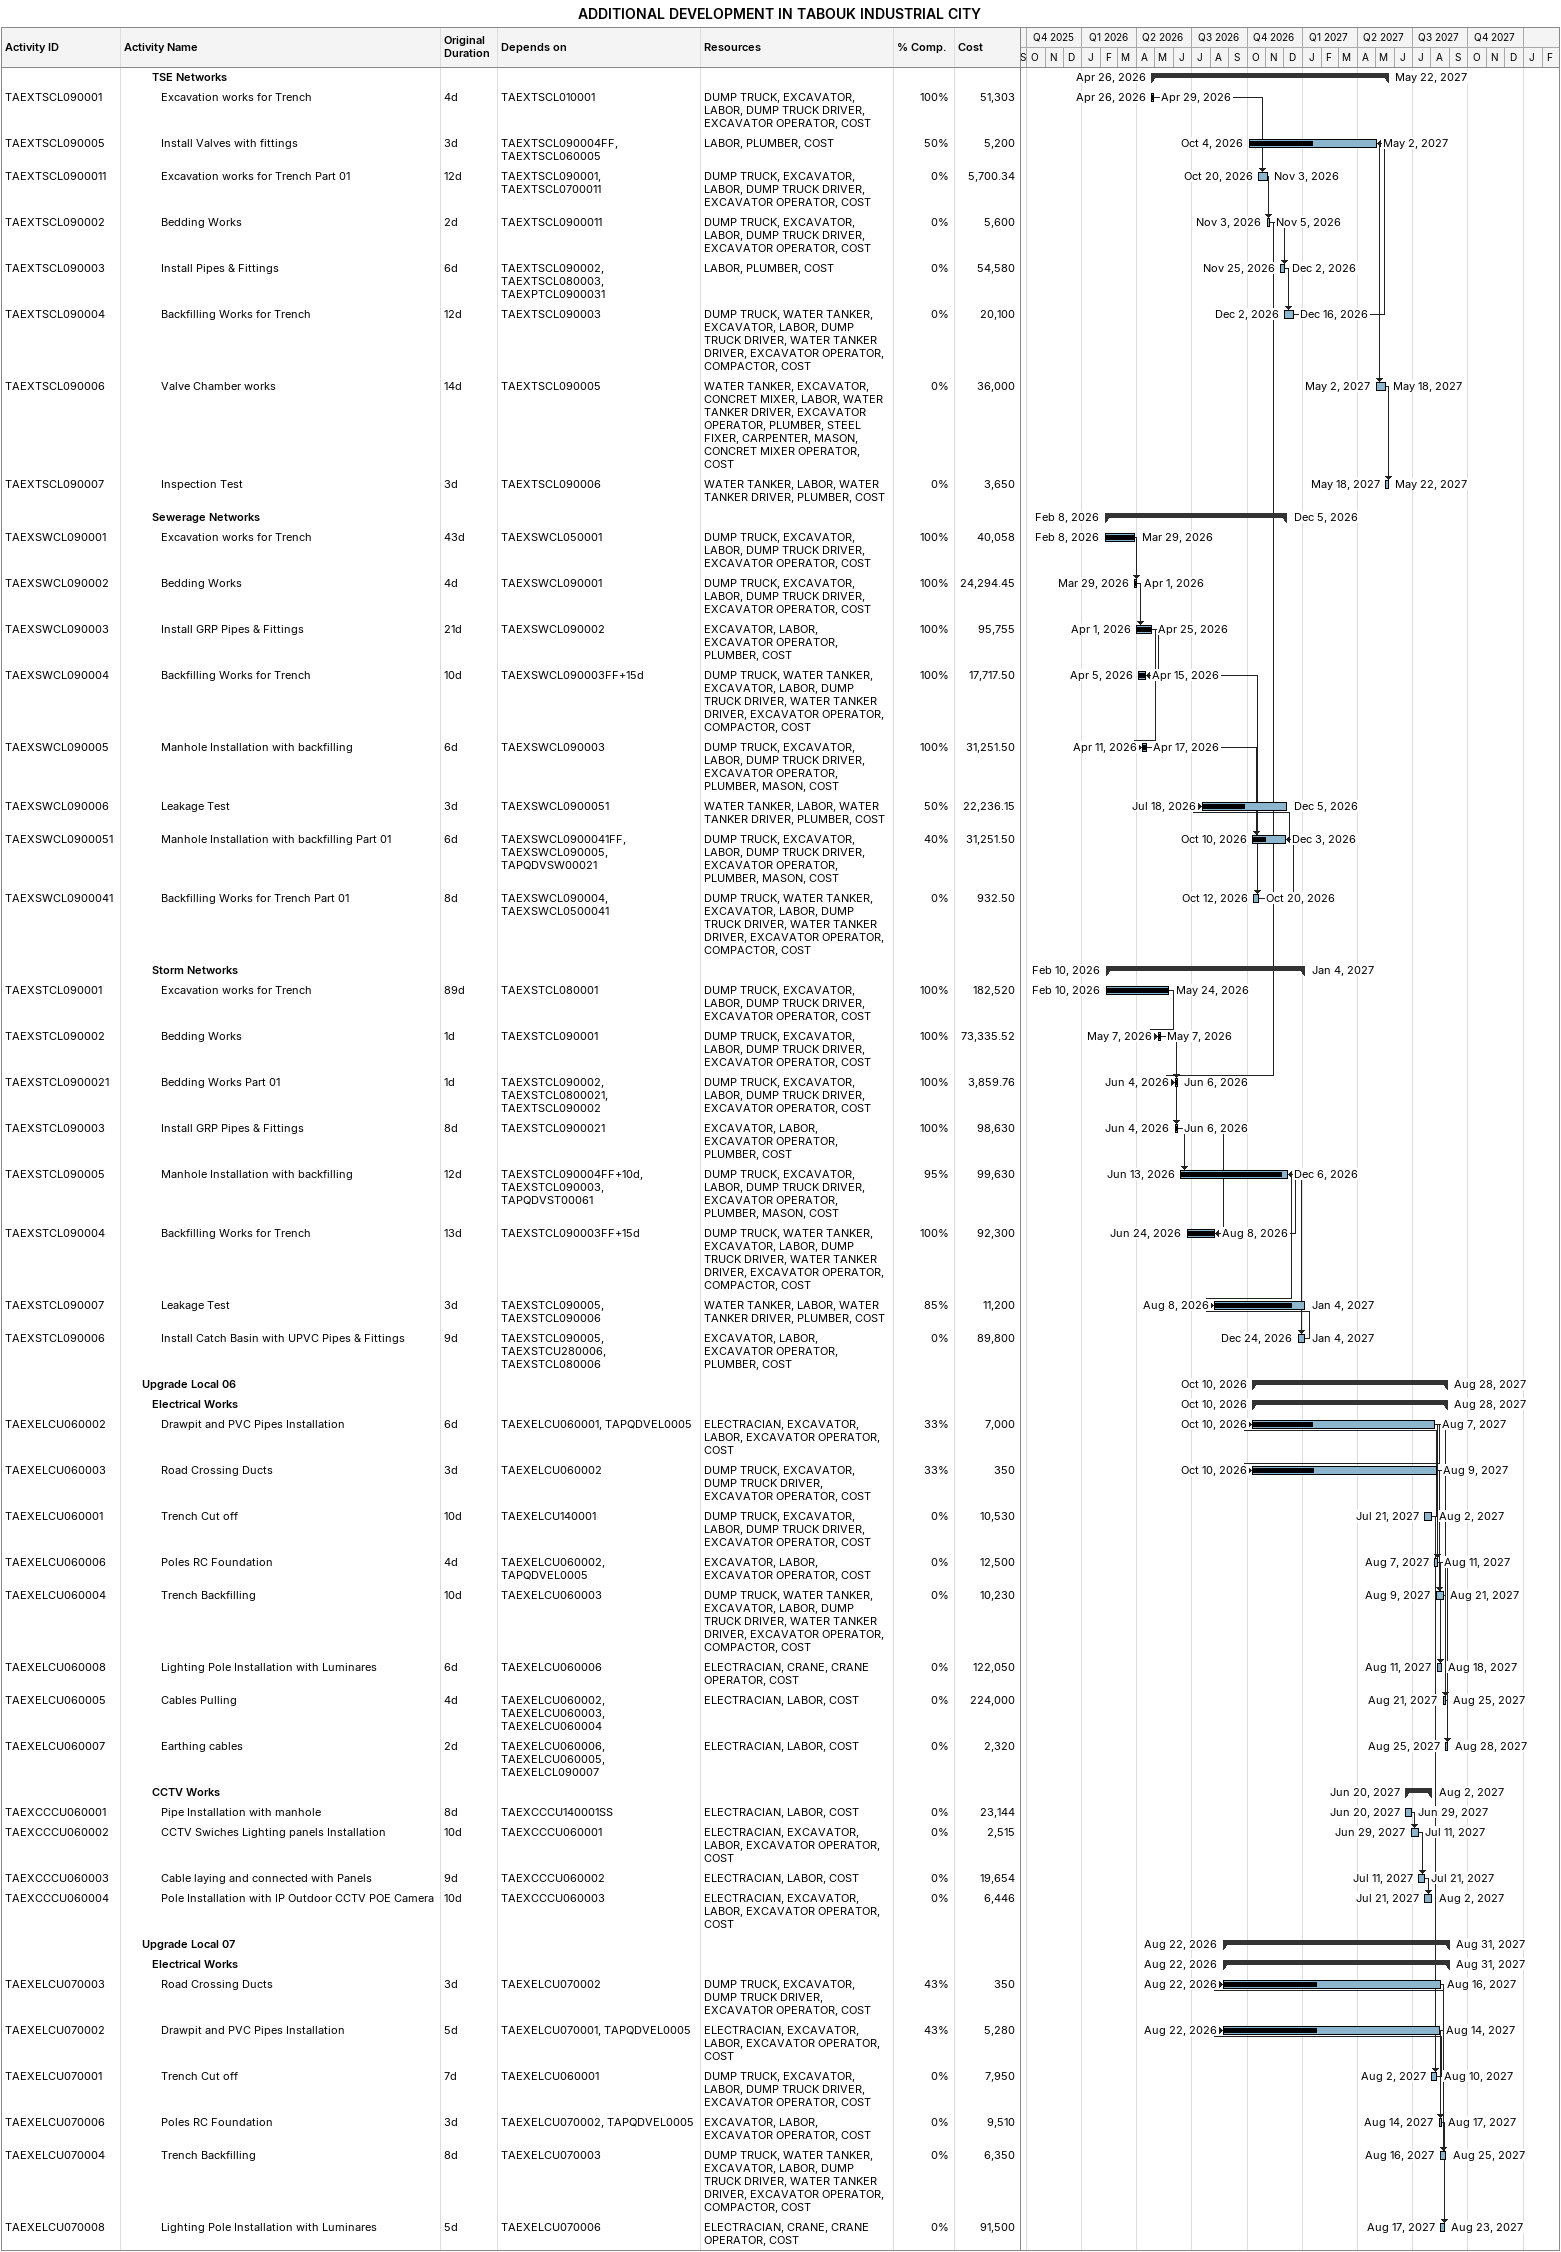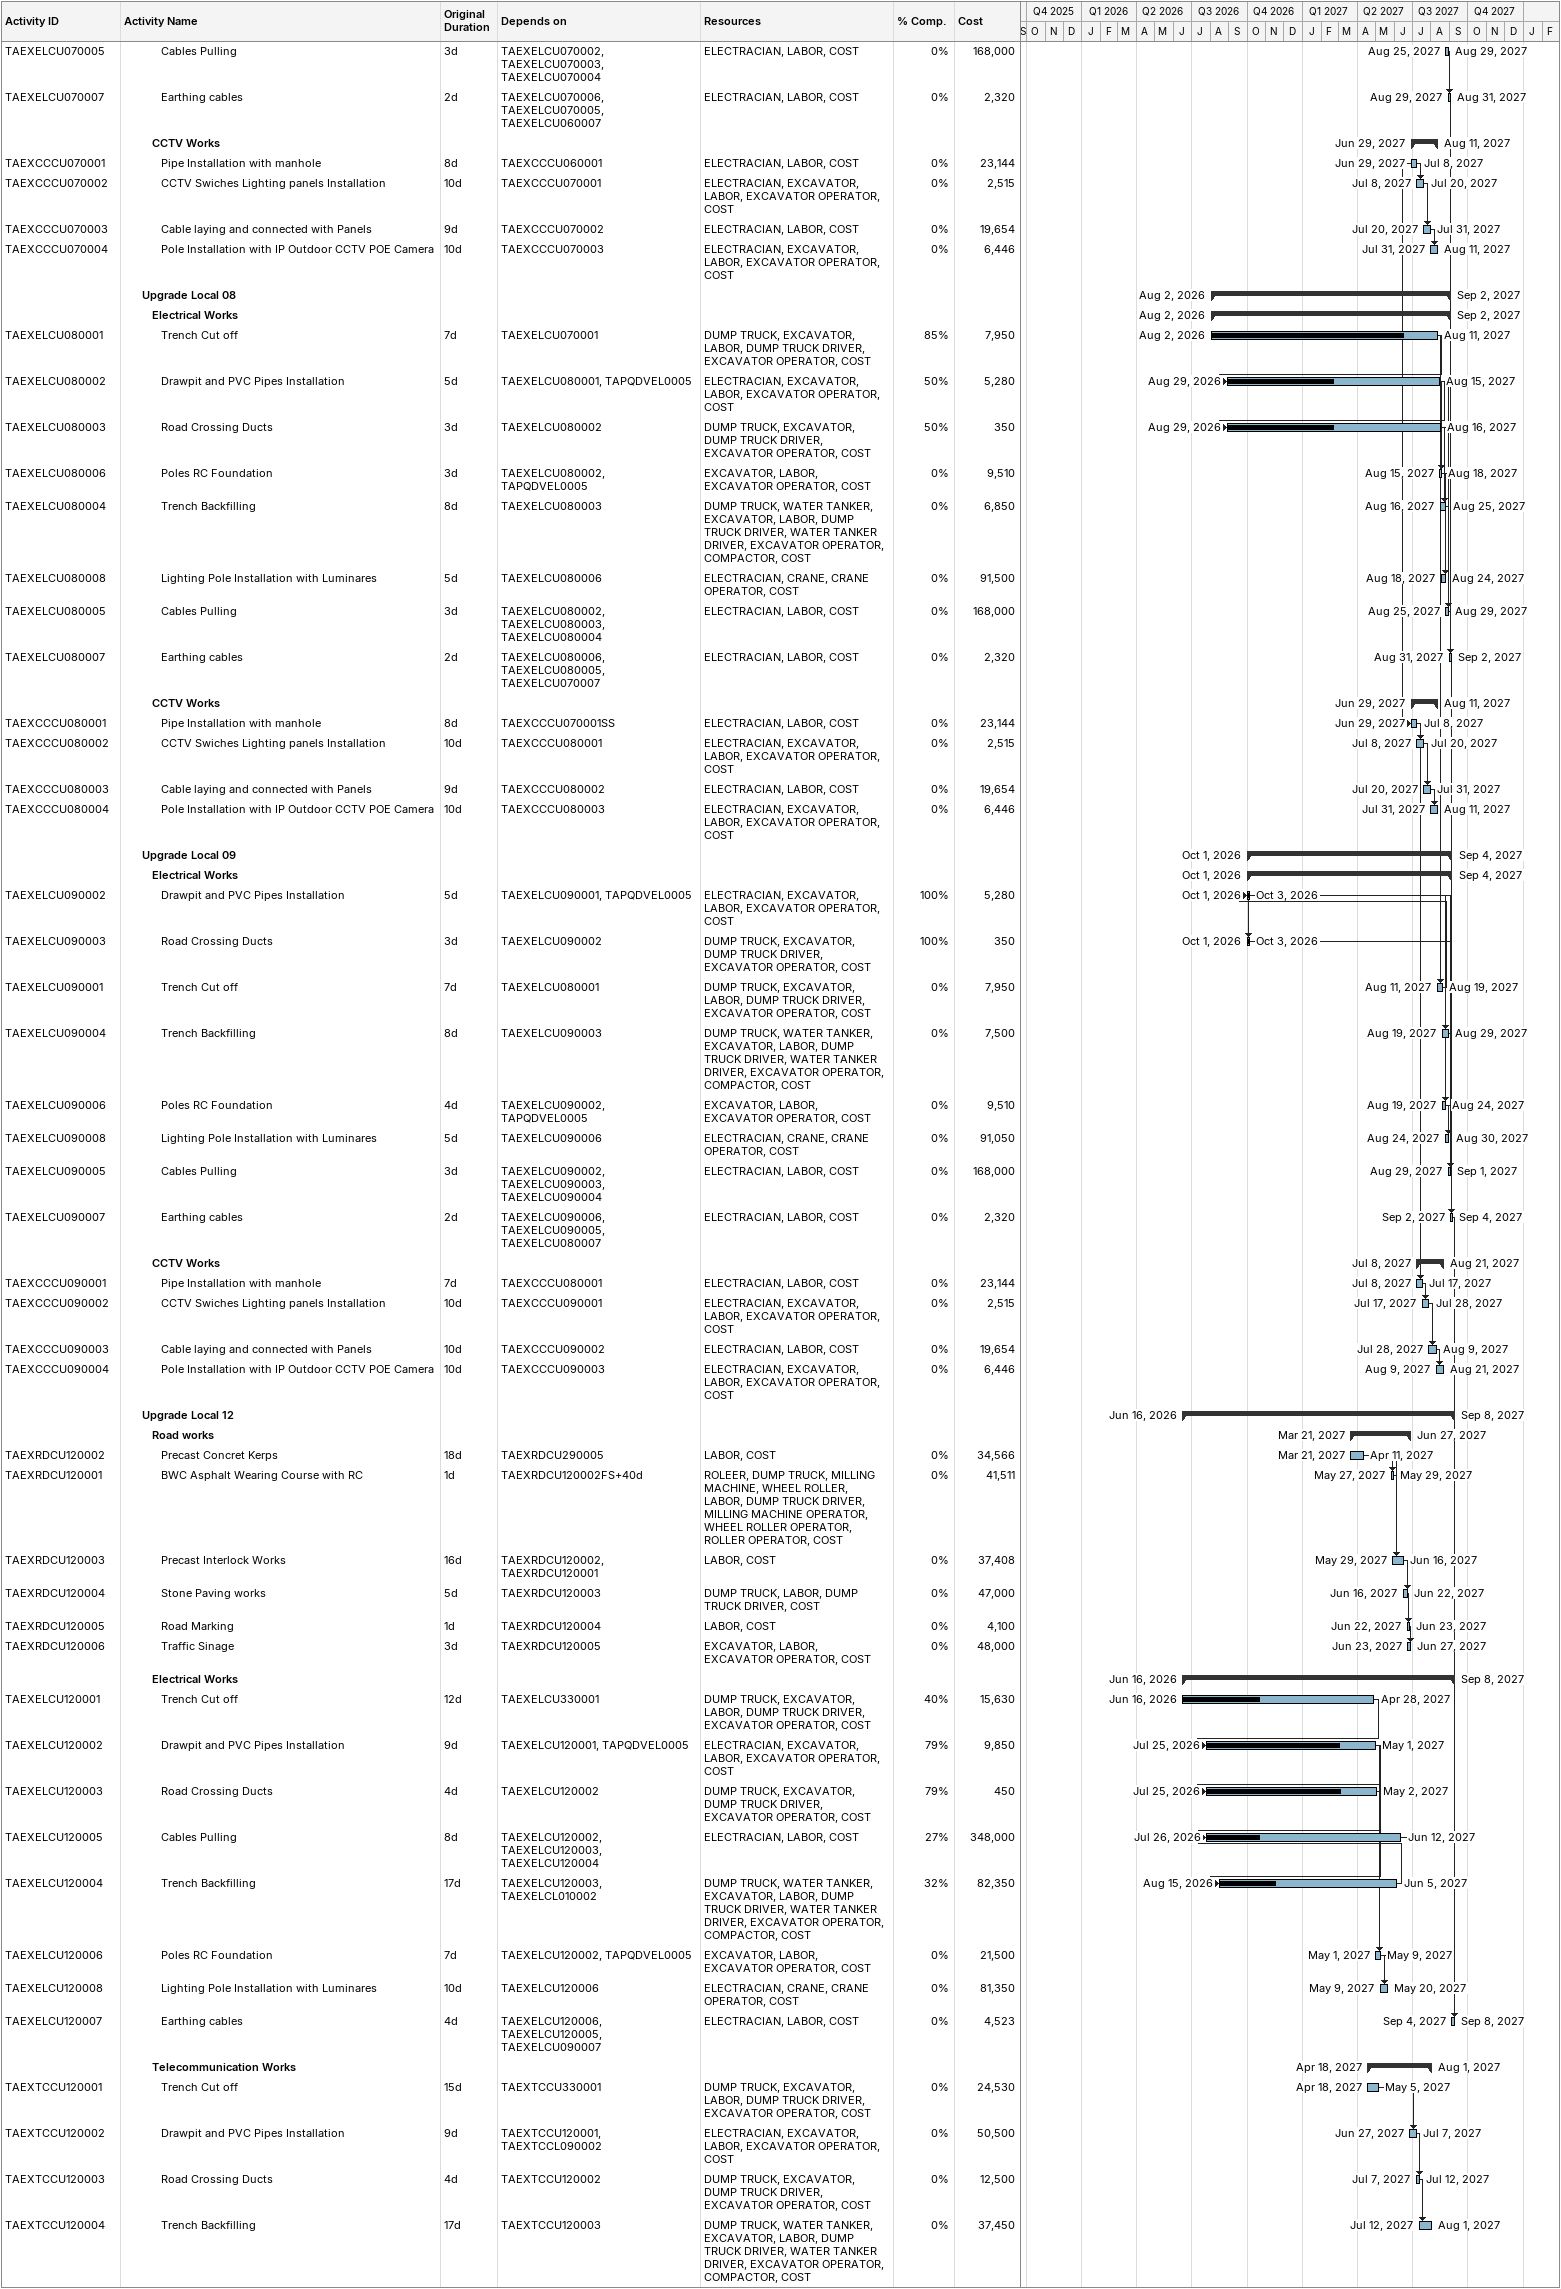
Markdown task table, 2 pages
ADDITIONAL DEVELOPMENT IN TABOUK INDUSTRIAL CITY

| ID | Level | Task | Original duration | Start | Finish | Predecessors | Resources | % complete | Cost |
|---|---|---|---|---|---|---|---|---|---|
|  | 4 | **TSE Networks** |  | 2026-04-26 | 2027-05-22 |  |  |  |  |
| TAEXTSCL090001 | 5 | Excavation works for Trench | 4d | 2026-04-26 | 2026-04-29 | TAEXTSCL010001 | DUMP TRUCK, EXCAVATOR, LABOR, DUMP TRUCK DRIVER, EXCAVATOR OPERATOR, COST | 100 | 51303 |
| TAEXTSCL090005 | 5 | Install Valves with fittings | 3d | 2026-10-04 | 2027-05-02 | TAEXTSCL090004FF, TAEXTSCL060005 | LABOR, PLUMBER, COST | 50 | 5200 |
| TAEXTSCL0900011 | 5 | Excavation works for Trench Part 01 | 12d | 2026-10-20 | 2026-11-03 | TAEXTSCL090001, TAEXTSCL0700011 | DUMP TRUCK, EXCAVATOR, LABOR, DUMP TRUCK DRIVER, EXCAVATOR OPERATOR, COST | 0 | 5700.34 |
| TAEXTSCL090002 | 5 | Bedding Works | 2d | 2026-11-03 | 2026-11-05 | TAEXTSCL0900011 | DUMP TRUCK, EXCAVATOR, LABOR, DUMP TRUCK DRIVER, EXCAVATOR OPERATOR, COST | 0 | 5600 |
| TAEXTSCL090003 | 5 | Install Pipes & Fittings | 6d | 2026-11-25 | 2026-12-02 | TAEXTSCL090002, TAEXTSCL080003, TAEXPTCL0900031 | LABOR, PLUMBER, COST | 0 | 54580 |
| TAEXTSCL090004 | 5 | Backfilling Works for Trench | 12d | 2026-12-02 | 2026-12-16 | TAEXTSCL090003 | DUMP TRUCK, WATER TANKER, EXCAVATOR, LABOR, DUMP TRUCK DRIVER, WATER TANKER DRIVER, EXCAVATOR OPERATOR, COMPACTOR, COST | 0 | 20100 |
| TAEXTSCL090006 | 5 | Valve Chamber works | 14d | 2027-05-02 | 2027-05-18 | TAEXTSCL090005 | WATER TANKER, EXCAVATOR, CONCRET MIXER, LABOR, WATER TANKER DRIVER, EXCAVATOR OPERATOR, PLUMBER, STEEL FIXER, CARPENTER, MASON, CONCRET MIXER OPERATOR, COST | 0 | 36000 |
| TAEXTSCL090007 | 5 | Inspection Test | 3d | 2027-05-18 | 2027-05-22 | TAEXTSCL090006 | WATER TANKER, LABOR, WATER TANKER DRIVER, PLUMBER, COST | 0 | 3650 |
|  | 4 | **Sewerage Networks** |  | 2026-02-08 | 2026-12-05 |  |  |  |  |
| TAEXSWCL090001 | 5 | Excavation works for Trench | 43d | 2026-02-08 | 2026-03-29 | TAEXSWCL050001 | DUMP TRUCK, EXCAVATOR, LABOR, DUMP TRUCK DRIVER, EXCAVATOR OPERATOR, COST | 100 | 40058 |
| TAEXSWCL090002 | 5 | Bedding Works | 4d | 2026-03-29 | 2026-04-01 | TAEXSWCL090001 | DUMP TRUCK, EXCAVATOR, LABOR, DUMP TRUCK DRIVER, EXCAVATOR OPERATOR, COST | 100 | 24294.45 |
| TAEXSWCL090003 | 5 | Install GRP Pipes & Fittings | 21d | 2026-04-01 | 2026-04-25 | TAEXSWCL090002 | EXCAVATOR, LABOR, EXCAVATOR OPERATOR, PLUMBER, COST | 100 | 95755 |
| TAEXSWCL090004 | 5 | Backfilling Works for Trench | 10d | 2026-04-05 | 2026-04-15 | TAEXSWCL090003FF+15d | DUMP TRUCK, WATER TANKER, EXCAVATOR, LABOR, DUMP TRUCK DRIVER, WATER TANKER DRIVER, EXCAVATOR OPERATOR, COMPACTOR, COST | 100 | 17717.50 |
| TAEXSWCL090005 | 5 | Manhole Installation with backfilling | 6d | 2026-04-11 | 2026-04-17 | TAEXSWCL090003 | DUMP TRUCK, EXCAVATOR, LABOR, DUMP TRUCK DRIVER, EXCAVATOR OPERATOR, PLUMBER, MASON, COST | 100 | 31251.50 |
| TAEXSWCL090006 | 5 | Leakage Test | 3d | 2026-07-18 | 2026-12-05 | TAEXSWCL0900051 | WATER TANKER, LABOR, WATER TANKER DRIVER, PLUMBER, COST | 50 | 22236.15 |
| TAEXSWCL0900051 | 5 | Manhole Installation with backfilling Part 01 | 6d | 2026-10-10 | 2026-12-03 | TAEXSWCL0900041FF, TAEXSWCL090005, TAPQDVSW00021 | DUMP TRUCK, EXCAVATOR, LABOR, DUMP TRUCK DRIVER, EXCAVATOR OPERATOR, PLUMBER, MASON, COST | 40 | 31251.50 |
| TAEXSWCL0900041 | 5 | Backfilling Works for Trench Part 01 | 8d | 2026-10-12 | 2026-10-20 | TAEXSWCL090004, TAEXSWCL0500041 | DUMP TRUCK, WATER TANKER, EXCAVATOR, LABOR, DUMP TRUCK DRIVER, WATER TANKER DRIVER, EXCAVATOR OPERATOR, COMPACTOR, COST | 0 | 932.50 |
|  | 4 | **Storm Networks** |  | 2026-02-10 | 2027-01-04 |  |  |  |  |
| TAEXSTCL090001 | 5 | Excavation works for Trench | 89d | 2026-02-10 | 2026-05-24 | TAEXSTCL080001 | DUMP TRUCK, EXCAVATOR, LABOR, DUMP TRUCK DRIVER, EXCAVATOR OPERATOR, COST | 100 | 182520 |
| TAEXSTCL090002 | 5 | Bedding Works | 1d | 2026-05-07 | 2026-05-07 | TAEXSTCL090001 | DUMP TRUCK, EXCAVATOR, LABOR, DUMP TRUCK DRIVER, EXCAVATOR OPERATOR, COST | 100 | 73335.52 |
| TAEXSTCL0900021 | 5 | Bedding Works Part 01 | 1d | 2026-06-04 | 2026-06-06 | TAEXSTCL090002, TAEXSTCL0800021, TAEXTSCL090002 | DUMP TRUCK, EXCAVATOR, LABOR, DUMP TRUCK DRIVER, EXCAVATOR OPERATOR, COST | 100 | 3859.76 |
| TAEXSTCL090003 | 5 | Install GRP Pipes & Fittings | 8d | 2026-06-04 | 2026-06-06 | TAEXSTCL0900021 | EXCAVATOR, LABOR, EXCAVATOR OPERATOR, PLUMBER, COST | 100 | 98630 |
| TAEXSTCL090005 | 5 | Manhole Installation with backfilling | 12d | 2026-06-13 | 2026-12-06 | TAEXSTCL090004FF+10d, TAEXSTCL090003, TAPQDVST00061 | DUMP TRUCK, EXCAVATOR, LABOR, DUMP TRUCK DRIVER, EXCAVATOR OPERATOR, PLUMBER, MASON, COST | 95 | 99630 |
| TAEXSTCL090004 | 5 | Backfilling Works for Trench | 13d | 2026-06-24 | 2026-08-08 | TAEXSTCL090003FF+15d | DUMP TRUCK, WATER TANKER, EXCAVATOR, LABOR, DUMP TRUCK DRIVER, WATER TANKER DRIVER, EXCAVATOR OPERATOR, COMPACTOR, COST | 100 | 92300 |
| TAEXSTCL090007 | 5 | Leakage Test | 3d | 2026-08-08 | 2027-01-04 | TAEXSTCL090005, TAEXSTCL090006 | WATER TANKER, LABOR, WATER TANKER DRIVER, PLUMBER, COST | 85 | 11200 |
| TAEXSTCL090006 | 5 | Install Catch Basin with UPVC Pipes & Fittings | 9d | 2026-12-24 | 2027-01-04 | TAEXSTCL090005, TAEXSTCU280006, TAEXSTCL080006 | EXCAVATOR, LABOR, EXCAVATOR OPERATOR, PLUMBER, COST | 0 | 89800 |
|  | 3 | **Upgrade Local 06** |  | 2026-10-10 | 2027-08-28 |  |  |  |  |
|  | 4 | **Electrical Works** |  | 2026-10-10 | 2027-08-28 |  |  |  |  |
| TAEXELCU060002 | 5 | Drawpit and PVC Pipes Installation | 6d | 2026-10-10 | 2027-08-07 | TAEXELCU060001, TAPQDVEL0005 | ELECTRACIAN, EXCAVATOR, LABOR, EXCAVATOR OPERATOR, COST | 33 | 7000 |
| TAEXELCU060003 | 5 | Road Crossing Ducts | 3d | 2026-10-10 | 2027-08-09 | TAEXELCU060002 | DUMP TRUCK, EXCAVATOR, DUMP TRUCK DRIVER, EXCAVATOR OPERATOR, COST | 33 | 350 |
| TAEXELCU060001 | 5 | Trench Cut off | 10d | 2027-07-21 | 2027-08-02 | TAEXELCU140001 | DUMP TRUCK, EXCAVATOR, LABOR, DUMP TRUCK DRIVER, EXCAVATOR OPERATOR, COST | 0 | 10530 |
| TAEXELCU060006 | 5 | Poles RC Foundation | 4d | 2027-08-07 | 2027-08-11 | TAEXELCU060002, TAPQDVEL0005 | EXCAVATOR, LABOR, EXCAVATOR OPERATOR, COST | 0 | 12500 |
| TAEXELCU060004 | 5 | Trench Backfilling | 10d | 2027-08-09 | 2027-08-21 | TAEXELCU060003 | DUMP TRUCK, WATER TANKER, EXCAVATOR, LABOR, DUMP TRUCK DRIVER, WATER TANKER DRIVER, EXCAVATOR OPERATOR, COMPACTOR, COST | 0 | 10230 |
| TAEXELCU060008 | 5 | Lighting Pole Installation with Luminares | 6d | 2027-08-11 | 2027-08-18 | TAEXELCU060006 | ELECTRACIAN, CRANE, CRANE OPERATOR, COST | 0 | 122050 |
| TAEXELCU060005 | 5 | Cables Pulling | 4d | 2027-08-21 | 2027-08-25 | TAEXELCU060002, TAEXELCU060003, TAEXELCU060004 | ELECTRACIAN, LABOR, COST | 0 | 224000 |
| TAEXELCU060007 | 5 | Earthing cables | 2d | 2027-08-25 | 2027-08-28 | TAEXELCU060006, TAEXELCU060005, TAEXELCL090007 | ELECTRACIAN, LABOR, COST | 0 | 2320 |
|  | 4 | **CCTV Works** |  | 2027-06-20 | 2027-08-02 |  |  |  |  |
| TAEXCCCU060001 | 5 | Pipe Installation with manhole | 8d | 2027-06-20 | 2027-06-29 | TAEXCCCU140001SS | ELECTRACIAN, LABOR, COST | 0 | 23144 |
| TAEXCCCU060002 | 5 | CCTV Swiches Lighting panels Installation | 10d | 2027-06-29 | 2027-07-11 | TAEXCCCU060001 | ELECTRACIAN, EXCAVATOR, LABOR, EXCAVATOR OPERATOR, COST | 0 | 2515 |
| TAEXCCCU060003 | 5 | Cable laying and connected with Panels | 9d | 2027-07-11 | 2027-07-21 | TAEXCCCU060002 | ELECTRACIAN, LABOR, COST | 0 | 19654 |
| TAEXCCCU060004 | 5 | Pole Installation with IP Outdoor CCTV POE Camera | 10d | 2027-07-21 | 2027-08-02 | TAEXCCCU060003 | ELECTRACIAN, EXCAVATOR, LABOR, EXCAVATOR OPERATOR, COST | 0 | 6446 |
|  | 3 | **Upgrade Local 07** |  | 2026-08-22 | 2027-08-31 |  |  |  |  |
|  | 4 | **Electrical Works** |  | 2026-08-22 | 2027-08-31 |  |  |  |  |
| TAEXELCU070003 | 5 | Road Crossing Ducts | 3d | 2026-08-22 | 2027-08-16 | TAEXELCU070002 | DUMP TRUCK, EXCAVATOR, DUMP TRUCK DRIVER, EXCAVATOR OPERATOR, COST | 43 | 350 |
| TAEXELCU070002 | 5 | Drawpit and PVC Pipes Installation | 5d | 2026-08-22 | 2027-08-14 | TAEXELCU070001, TAPQDVEL0005 | ELECTRACIAN, EXCAVATOR, LABOR, EXCAVATOR OPERATOR, COST | 43 | 5280 |
| TAEXELCU070001 | 5 | Trench Cut off | 7d | 2027-08-02 | 2027-08-10 | TAEXELCU060001 | DUMP TRUCK, EXCAVATOR, LABOR, DUMP TRUCK DRIVER, EXCAVATOR OPERATOR, COST | 0 | 7950 |
| TAEXELCU070006 | 5 | Poles RC Foundation | 3d | 2027-08-14 | 2027-08-17 | TAEXELCU070002, TAPQDVEL0005 | EXCAVATOR, LABOR, EXCAVATOR OPERATOR, COST | 0 | 9510 |
| TAEXELCU070004 | 5 | Trench Backfilling | 8d | 2027-08-16 | 2027-08-25 | TAEXELCU070003 | DUMP TRUCK, WATER TANKER, EXCAVATOR, LABOR, DUMP TRUCK DRIVER, WATER TANKER DRIVER, EXCAVATOR OPERATOR, COMPACTOR, COST | 0 | 6350 |
| TAEXELCU070008 | 5 | Lighting Pole Installation with Luminares | 5d | 2027-08-17 | 2027-08-23 | TAEXELCU070006 | ELECTRACIAN, CRANE, CRANE OPERATOR, COST | 0 | 91500 |
| TAEXELCU070005 | 5 | Cables Pulling | 3d | 2027-08-25 | 2027-08-29 | TAEXELCU070002, TAEXELCU070003, TAEXELCU070004 | ELECTRACIAN, LABOR, COST | 0 | 168000 |
| TAEXELCU070007 | 5 | Earthing cables | 2d | 2027-08-29 | 2027-08-31 | TAEXELCU070006, TAEXELCU070005, TAEXELCU060007 | ELECTRACIAN, LABOR, COST | 0 | 2320 |
|  | 4 | **CCTV Works** |  | 2027-06-29 | 2027-08-11 |  |  |  |  |
| TAEXCCCU070001 | 5 | Pipe Installation with manhole | 8d | 2027-06-29 | 2027-07-08 | TAEXCCCU060001 | ELECTRACIAN, LABOR, COST | 0 | 23144 |
| TAEXCCCU070002 | 5 | CCTV Swiches Lighting panels Installation | 10d | 2027-07-08 | 2027-07-20 | TAEXCCCU070001 | ELECTRACIAN, EXCAVATOR, LABOR, EXCAVATOR OPERATOR, COST | 0 | 2515 |
| TAEXCCCU070003 | 5 | Cable laying and connected with Panels | 9d | 2027-07-20 | 2027-07-31 | TAEXCCCU070002 | ELECTRACIAN, LABOR, COST | 0 | 19654 |
| TAEXCCCU070004 | 5 | Pole Installation with IP Outdoor CCTV POE Camera | 10d | 2027-07-31 | 2027-08-11 | TAEXCCCU070003 | ELECTRACIAN, EXCAVATOR, LABOR, EXCAVATOR OPERATOR, COST | 0 | 6446 |
|  | 3 | **Upgrade Local 08** |  | 2026-08-02 | 2027-09-02 |  |  |  |  |
|  | 4 | **Electrical Works** |  | 2026-08-02 | 2027-09-02 |  |  |  |  |
| TAEXELCU080001 | 5 | Trench Cut off | 7d | 2026-08-02 | 2027-08-11 | TAEXELCU070001 | DUMP TRUCK, EXCAVATOR, LABOR, DUMP TRUCK DRIVER, EXCAVATOR OPERATOR, COST | 85 | 7950 |
| TAEXELCU080002 | 5 | Drawpit and PVC Pipes Installation | 5d | 2026-08-29 | 2027-08-15 | TAEXELCU080001, TAPQDVEL0005 | ELECTRACIAN, EXCAVATOR, LABOR, EXCAVATOR OPERATOR, COST | 50 | 5280 |
| TAEXELCU080003 | 5 | Road Crossing Ducts | 3d | 2026-08-29 | 2027-08-16 | TAEXELCU080002 | DUMP TRUCK, EXCAVATOR, DUMP TRUCK DRIVER, EXCAVATOR OPERATOR, COST | 50 | 350 |
| TAEXELCU080006 | 5 | Poles RC Foundation | 3d | 2027-08-15 | 2027-08-18 | TAEXELCU080002, TAPQDVEL0005 | EXCAVATOR, LABOR, EXCAVATOR OPERATOR, COST | 0 | 9510 |
| TAEXELCU080004 | 5 | Trench Backfilling | 8d | 2027-08-16 | 2027-08-25 | TAEXELCU080003 | DUMP TRUCK, WATER TANKER, EXCAVATOR, LABOR, DUMP TRUCK DRIVER, WATER TANKER DRIVER, EXCAVATOR OPERATOR, COMPACTOR, COST | 0 | 6850 |
| TAEXELCU080008 | 5 | Lighting Pole Installation with Luminares | 5d | 2027-08-18 | 2027-08-24 | TAEXELCU080006 | ELECTRACIAN, CRANE, CRANE OPERATOR, COST | 0 | 91500 |
| TAEXELCU080005 | 5 | Cables Pulling | 3d | 2027-08-25 | 2027-08-29 | TAEXELCU080002, TAEXELCU080003, TAEXELCU080004 | ELECTRACIAN, LABOR, COST | 0 | 168000 |
| TAEXELCU080007 | 5 | Earthing cables | 2d | 2027-08-31 | 2027-09-02 | TAEXELCU080006, TAEXELCU080005, TAEXELCU070007 | ELECTRACIAN, LABOR, COST | 0 | 2320 |
|  | 4 | **CCTV Works** |  | 2027-06-29 | 2027-08-11 |  |  |  |  |
| TAEXCCCU080001 | 5 | Pipe Installation with manhole | 8d | 2027-06-29 | 2027-07-08 | TAEXCCCU070001SS | ELECTRACIAN, LABOR, COST | 0 | 23144 |
| TAEXCCCU080002 | 5 | CCTV Swiches Lighting panels Installation | 10d | 2027-07-08 | 2027-07-20 | TAEXCCCU080001 | ELECTRACIAN, EXCAVATOR, LABOR, EXCAVATOR OPERATOR, COST | 0 | 2515 |
| TAEXCCCU080003 | 5 | Cable laying and connected with Panels | 9d | 2027-07-20 | 2027-07-31 | TAEXCCCU080002 | ELECTRACIAN, LABOR, COST | 0 | 19654 |
| TAEXCCCU080004 | 5 | Pole Installation with IP Outdoor CCTV POE Camera | 10d | 2027-07-31 | 2027-08-11 | TAEXCCCU080003 | ELECTRACIAN, EXCAVATOR, LABOR, EXCAVATOR OPERATOR, COST | 0 | 6446 |
|  | 3 | **Upgrade Local 09** |  | 2026-10-01 | 2027-09-04 |  |  |  |  |
|  | 4 | **Electrical Works** |  | 2026-10-01 | 2027-09-04 |  |  |  |  |
| TAEXELCU090002 | 5 | Drawpit and PVC Pipes Installation | 5d | 2026-10-01 | 2026-10-03 | TAEXELCU090001, TAPQDVEL0005 | ELECTRACIAN, EXCAVATOR, LABOR, EXCAVATOR OPERATOR, COST | 100 | 5280 |
| TAEXELCU090003 | 5 | Road Crossing Ducts | 3d | 2026-10-01 | 2026-10-03 | TAEXELCU090002 | DUMP TRUCK, EXCAVATOR, DUMP TRUCK DRIVER, EXCAVATOR OPERATOR, COST | 100 | 350 |
| TAEXELCU090001 | 5 | Trench Cut off | 7d | 2027-08-11 | 2027-08-19 | TAEXELCU080001 | DUMP TRUCK, EXCAVATOR, LABOR, DUMP TRUCK DRIVER, EXCAVATOR OPERATOR, COST | 0 | 7950 |
| TAEXELCU090004 | 5 | Trench Backfilling | 8d | 2027-08-19 | 2027-08-29 | TAEXELCU090003 | DUMP TRUCK, WATER TANKER, EXCAVATOR, LABOR, DUMP TRUCK DRIVER, WATER TANKER DRIVER, EXCAVATOR OPERATOR, COMPACTOR, COST | 0 | 7500 |
| TAEXELCU090006 | 5 | Poles RC Foundation | 4d | 2027-08-19 | 2027-08-24 | TAEXELCU090002, TAPQDVEL0005 | EXCAVATOR, LABOR, EXCAVATOR OPERATOR, COST | 0 | 9510 |
| TAEXELCU090008 | 5 | Lighting Pole Installation with Luminares | 5d | 2027-08-24 | 2027-08-30 | TAEXELCU090006 | ELECTRACIAN, CRANE, CRANE OPERATOR, COST | 0 | 91050 |
| TAEXELCU090005 | 5 | Cables Pulling | 3d | 2027-08-29 | 2027-09-01 | TAEXELCU090002, TAEXELCU090003, TAEXELCU090004 | ELECTRACIAN, LABOR, COST | 0 | 168000 |
| TAEXELCU090007 | 5 | Earthing cables | 2d | 2027-09-02 | 2027-09-04 | TAEXELCU090006, TAEXELCU090005, TAEXELCU080007 | ELECTRACIAN, LABOR, COST | 0 | 2320 |
|  | 4 | **CCTV Works** |  | 2027-07-08 | 2027-08-21 |  |  |  |  |
| TAEXCCCU090001 | 5 | Pipe Installation with manhole | 7d | 2027-07-08 | 2027-07-17 | TAEXCCCU080001 | ELECTRACIAN, LABOR, COST | 0 | 23144 |
| TAEXCCCU090002 | 5 | CCTV Swiches Lighting panels Installation | 10d | 2027-07-17 | 2027-07-28 | TAEXCCCU090001 | ELECTRACIAN, EXCAVATOR, LABOR, EXCAVATOR OPERATOR, COST | 0 | 2515 |
| TAEXCCCU090003 | 5 | Cable laying and connected with Panels | 10d | 2027-07-28 | 2027-08-09 | TAEXCCCU090002 | ELECTRACIAN, LABOR, COST | 0 | 19654 |
| TAEXCCCU090004 | 5 | Pole Installation with IP Outdoor CCTV POE Camera | 10d | 2027-08-09 | 2027-08-21 | TAEXCCCU090003 | ELECTRACIAN, EXCAVATOR, LABOR, EXCAVATOR OPERATOR, COST | 0 | 6446 |
|  | 3 | **Upgrade Local 12** |  | 2026-06-16 | 2027-09-08 |  |  |  |  |
|  | 4 | **Road works** |  | 2027-03-21 | 2027-06-27 |  |  |  |  |
| TAEXRDCU120002 | 5 | Precast Concret Kerps | 18d | 2027-03-21 | 2027-04-11 | TAEXRDCU290005 | LABOR, COST | 0 | 34566 |
| TAEXRDCU120001 | 5 | BWC Asphalt Wearing Course with RC | 1d | 2027-05-27 | 2027-05-29 | TAEXRDCU120002FS+40d | ROLEER, DUMP TRUCK, MILLING MACHINE, WHEEL ROLLER, LABOR, DUMP TRUCK DRIVER, MILLING MACHINE OPERATOR, WHEEL ROLLER OPERATOR, ROLLER OPERATOR, COST | 0 | 41511 |
| TAEXRDCU120003 | 5 | Precast Interlock Works | 16d | 2027-05-29 | 2027-06-16 | TAEXRDCU120002, TAEXRDCU120001 | LABOR, COST | 0 | 37408 |
| TAEXRDCU120004 | 5 | Stone Paving works | 5d | 2027-06-16 | 2027-06-22 | TAEXRDCU120003 | DUMP TRUCK, LABOR, DUMP TRUCK DRIVER, COST | 0 | 47000 |
| TAEXRDCU120005 | 5 | Road Marking | 1d | 2027-06-22 | 2027-06-23 | TAEXRDCU120004 | LABOR, COST | 0 | 4100 |
| TAEXRDCU120006 | 5 | Traffic Sinage | 3d | 2027-06-23 | 2027-06-27 | TAEXRDCU120005 | EXCAVATOR, LABOR, EXCAVATOR OPERATOR, COST | 0 | 48000 |
|  | 4 | **Electrical Works** |  | 2026-06-16 | 2027-09-08 |  |  |  |  |
| TAEXELCU120001 | 5 | Trench Cut off | 12d | 2026-06-16 | 2027-04-28 | TAEXELCU330001 | DUMP TRUCK, EXCAVATOR, LABOR, DUMP TRUCK DRIVER, EXCAVATOR OPERATOR, COST | 40 | 15630 |
| TAEXELCU120002 | 5 | Drawpit and PVC Pipes Installation | 9d | 2026-07-25 | 2027-05-01 | TAEXELCU120001, TAPQDVEL0005 | ELECTRACIAN, EXCAVATOR, LABOR, EXCAVATOR OPERATOR, COST | 79 | 9850 |
| TAEXELCU120003 | 5 | Road Crossing Ducts | 4d | 2026-07-25 | 2027-05-02 | TAEXELCU120002 | DUMP TRUCK, EXCAVATOR, DUMP TRUCK DRIVER, EXCAVATOR OPERATOR, COST | 79 | 450 |
| TAEXELCU120005 | 5 | Cables Pulling | 8d | 2026-07-26 | 2027-06-12 | TAEXELCU120002, TAEXELCU120003, TAEXELCU120004 | ELECTRACIAN, LABOR, COST | 27 | 348000 |
| TAEXELCU120004 | 5 | Trench Backfilling | 17d | 2026-08-15 | 2027-06-05 | TAEXELCU120003, TAEXELCL010002 | DUMP TRUCK, WATER TANKER, EXCAVATOR, LABOR, DUMP TRUCK DRIVER, WATER TANKER DRIVER, EXCAVATOR OPERATOR, COMPACTOR, COST | 32 | 82350 |
| TAEXELCU120006 | 5 | Poles RC Foundation | 7d | 2027-05-01 | 2027-05-09 | TAEXELCU120002, TAPQDVEL0005 | EXCAVATOR, LABOR, EXCAVATOR OPERATOR, COST | 0 | 21500 |
| TAEXELCU120008 | 5 | Lighting Pole Installation with Luminares | 10d | 2027-05-09 | 2027-05-20 | TAEXELCU120006 | ELECTRACIAN, CRANE, CRANE OPERATOR, COST | 0 | 81350 |
| TAEXELCU120007 | 5 | Earthing cables | 4d | 2027-09-04 | 2027-09-08 | TAEXELCU120006, TAEXELCU120005, TAEXELCU090007 | ELECTRACIAN, LABOR, COST | 0 | 4523 |
|  | 4 | **Telecommunication Works** |  | 2027-04-18 | 2027-08-01 |  |  |  |  |
| TAEXTCCU120001 | 5 | Trench Cut off | 15d | 2027-04-18 | 2027-05-05 | TAEXTCCU330001 | DUMP TRUCK, EXCAVATOR, LABOR, DUMP TRUCK DRIVER, EXCAVATOR OPERATOR, COST | 0 | 24530 |
| TAEXTCCU120002 | 5 | Drawpit and PVC Pipes Installation | 9d | 2027-06-27 | 2027-07-07 | TAEXTCCU120001, TAEXTCCL090002 | ELECTRACIAN, EXCAVATOR, LABOR, EXCAVATOR OPERATOR, COST | 0 | 50500 |
| TAEXTCCU120003 | 5 | Road Crossing Ducts | 4d | 2027-07-07 | 2027-07-12 | TAEXTCCU120002 | DUMP TRUCK, EXCAVATOR, DUMP TRUCK DRIVER, EXCAVATOR OPERATOR, COST | 0 | 12500 |
| TAEXTCCU120004 | 5 | Trench Backfilling | 17d | 2027-07-12 | 2027-08-01 | TAEXTCCU120003 | DUMP TRUCK, WATER TANKER, EXCAVATOR, LABOR, DUMP TRUCK DRIVER, WATER TANKER DRIVER, EXCAVATOR OPERATOR, COMPACTOR, COST | 0 | 37450 |
